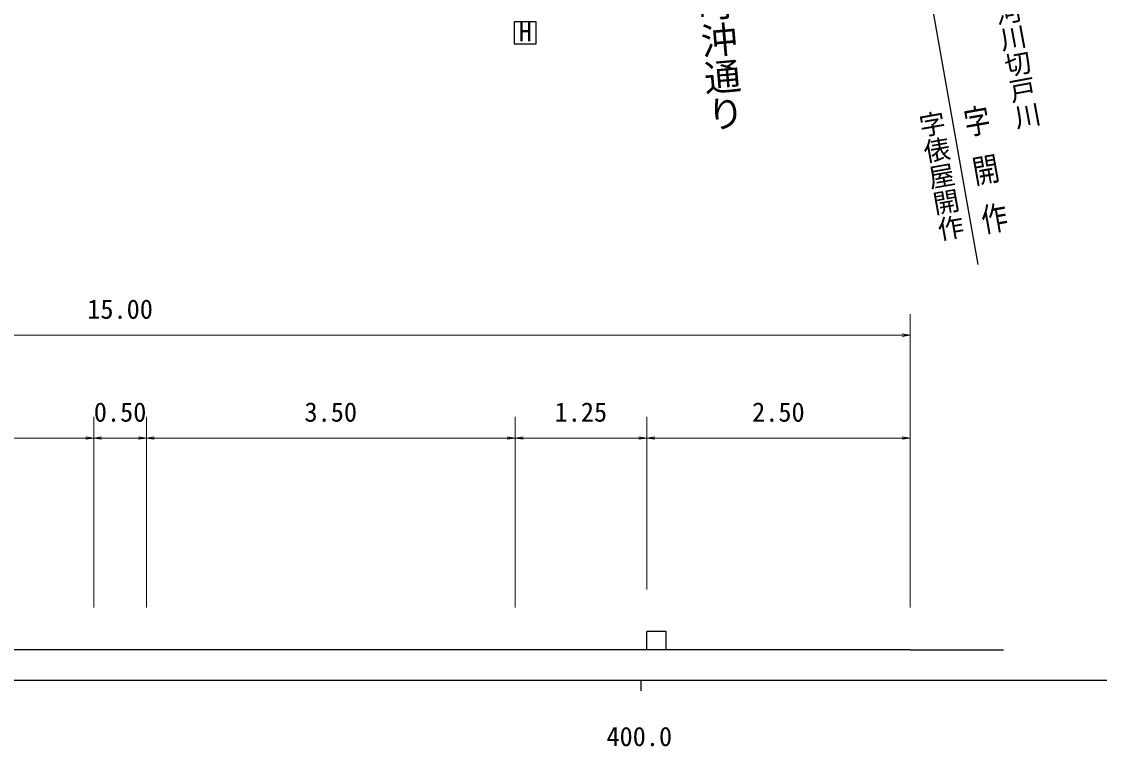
# Model space of a CAD drawing. Units: millimetres at full size, sheet at 1:1000, with parts at other scales. Extents: x 40000 to 680000, y 20000 to 380000.
# Drawn here: x 409203 to 511528, y 198715 to 267514 of the extents above; entities that cross this region are included whole.
import ezdxf
from ezdxf.enums import TextEntityAlignment as Align

# ---------------------------------------------------------------- set-up
doc = ezdxf.new("R2010")
doc.units = ezdxf.units.MM
doc.header["$LTSCALE"] = 1000
for name, color, linetype, lineweight in [('M-BGD', 7, 'Continuous', 25), ('M-BGD-EXST', 7, 'Continuous', 25), ('M-BMK-ROW', 30, 'Continuous', 25), ('M-STR-HTXT', 7, 'Continuous', 13), ('M-TTL-BAND', 7, 'Continuous', 25)]:
    doc.layers.add(name, color=color, linetype=linetype, lineweight=lineweight)
doc.layers.add('M-BMK-HTXT', color=7, linetype='Continuous')
doc.styles.add('@ＭＳ ゴシック', font='')
doc.styles.add('ＭＳ ゴシック', font='')
doc.styles.get('@ＭＳ ゴシック').set_extended_font_data('@MS Gothic')
doc.styles.get('ＭＳ ゴシック').set_extended_font_data('MS Gothic')

# ---------------------------------------------------------------- blocks, each defined once
blk = doc.blocks.new('open_arrow')
at = {"color": 0, "linetype": 'Continuous', "lineweight": -2}
blk.add_lwpolyline([(7.5, 1.25), (0, 0), (7.5, -1.25)], dxfattribs=at)

msp = doc.modelspace()

# ---------------------------------------------------------------- linework, layer by layer
at = {"layer": 'M-BGD'}
for p, q in [((470406, 209610), (468556, 209610)), ((468556, 207898), (468556, 209610)), ((470406, 207898), (470406, 209610)), ((416056, 207898), (381056, 207898)), ((421056, 207898), (416056, 207898)), ((456056, 207898), (421056, 207898)), ((468619, 207898), (456056, 207898)), ((493556, 207898), (468556, 207898)), ((493556, 207898), (502425, 207898))]:
    msp.add_line(p, q, dxfattribs=at)
at = {"layer": 'M-BGD-EXST'}
for p, q in [((458054, 267493), (455954, 267493)), ((455954, 267493), (455954, 265393)), ((458054, 265393), (458054, 267493)), ((455954, 265393), (458054, 265393))]:
    msp.add_line(p, q, dxfattribs=at)
at = {"layer": 'M-BMK-ROW'}
msp.add_line((494204, 277178), (499986, 244460), dxfattribs=at)
at = {"layer": 'M-STR-HTXT'}
for p, q in [((493556, 211898), (493556, 239757)), ((343556, 237757), (493556, 237757)), ((416056, 211898), (416056, 229989)), ((421056, 211898), (421056, 229989)), ((456056, 211898), (456056, 229989)), ((456056, 211898), (456056, 229989)), ((468556, 213610), (468556, 229989)), ((493556, 211898), (493556, 229989)), ((381056, 227989), (416056, 227989)), ((416056, 227989), (421056, 227989)), ((421056, 227989), (456056, 227989)), ((456056, 227989), (468556, 227989)), ((468556, 227989), (493556, 227989))]:
    msp.add_line(p, q, dxfattribs=at)
at = {"layer": 'M-TTL-BAND'}
for p, q in [((40000, 205000), (579000, 205000)), ((468000, 205000), (468000, 204000))]:
    msp.add_line(p, q, dxfattribs=at)

# ---------------------------------------------------------------- block references
at = {"layer": 'M-STR-HTXT', "xscale": 100, "yscale": 100, "rotation": 180}
for p in [(493556, 237757), (416056, 227989), (421056, 227989), (456056, 227989), (468556, 227989), (493556, 227989)]:
    msp.add_blockref('open_arrow', p, dxfattribs=at)
at = {"layer": 'M-STR-HTXT', "xscale": 100, "yscale": 100}
for p in [(416056, 227989), (421056, 227989), (456056, 227989), (468556, 227989)]:
    msp.add_blockref('open_arrow', p, dxfattribs=at)

# ---------------------------------------------------------------- texts
at = {"layer": 'M-BGD-EXST', "style": 'ＭＳ ゴシック'}
msp.add_text('H', height=1833, dxfattribs=at).set_placement((456407, 265085), align=Align.BOTTOM_LEFT)
at = {"layer": 'M-BMK-HTXT', "style": '@ＭＳ ゴシック'}
for s, height, rotation, p in [('市道鴨町沖通り', 2566, 275.06, (471951, 281296)), ('二級河川切戸川', 1833, 280.491, (500258, 274314)), ('字俵屋開作', 1833, 280.049, (493970, 258773))]:
    msp.add_text(s, height=height, rotation=rotation, dxfattribs=at).set_placement(p, align=Align.BOTTOM_LEFT)
at = {"layer": 'M-BMK-HTXT', "style": '@ＭＳ ゴシック', "width": 1.25}
msp.add_text('字 開 作', height=1833, rotation=280.049, dxfattribs=at).set_placement((498165, 259369), align=Align.BOTTOM_LEFT)
at = {"layer": 'M-STR-HTXT', "style": 'ＭＳ ゴシック'}
for s, p in [('15.00', (418556, 238757)), ('0.50', (418556, 228989)), ('3.50', (438556, 228989))]:
    msp.add_text(s, height=1833, dxfattribs=at).set_placement(p, align=Align.BOTTOM_CENTER)
for s, p in [('1.25', (459806, 228989)), ('2.50', (478556, 228989))]:
    msp.add_text(s, height=1833, dxfattribs=at).set_placement(p, align=Align.BOTTOM_LEFT)
at = {"layer": 'M-TTL-BAND', "style": 'ＭＳ ゴシック'}
msp.add_text('400.0', height=1833, dxfattribs=at).set_placement((467844, 198195), align=Align.BOTTOM_CENTER)

doc.saveas('drawing.dxf')
